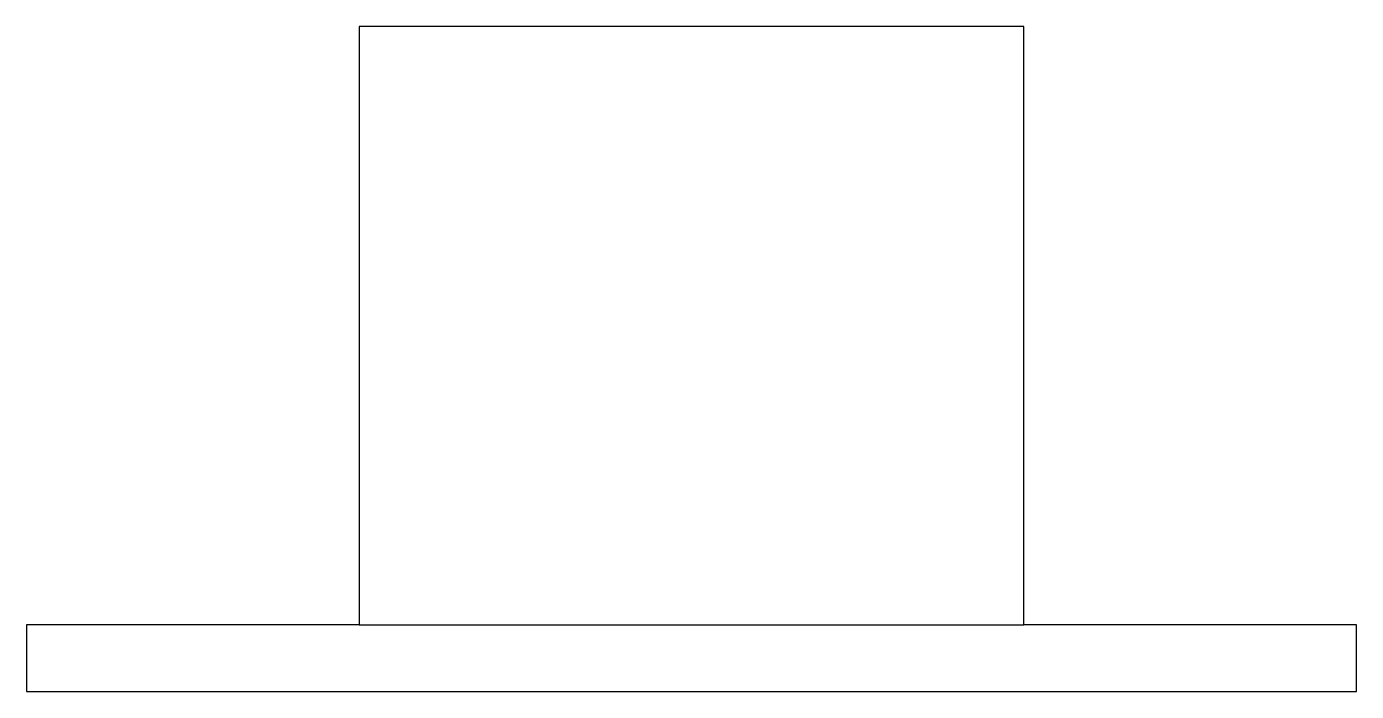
# Model space of a CAD drawing. Extents: x -2 to 2, y -1 to 1.
import ezdxf

# ---------------------------------------------------------------- set-up
doc = ezdxf.new("R2010")
doc.units = 0

msp = doc.modelspace()

# ---------------------------------------------------------------- linework, layer by layer
msp.add_lwpolyline([(2, -1), (2, -0.8), (1, -0.8), (1, 1), (-1, 1), (-1, -0.8), (-2, -0.8), (-2, -1)], close=True)
msp.add_lwpolyline([(-1, -0.8), (1, -0.8)])

doc.saveas('drawing.dxf')
